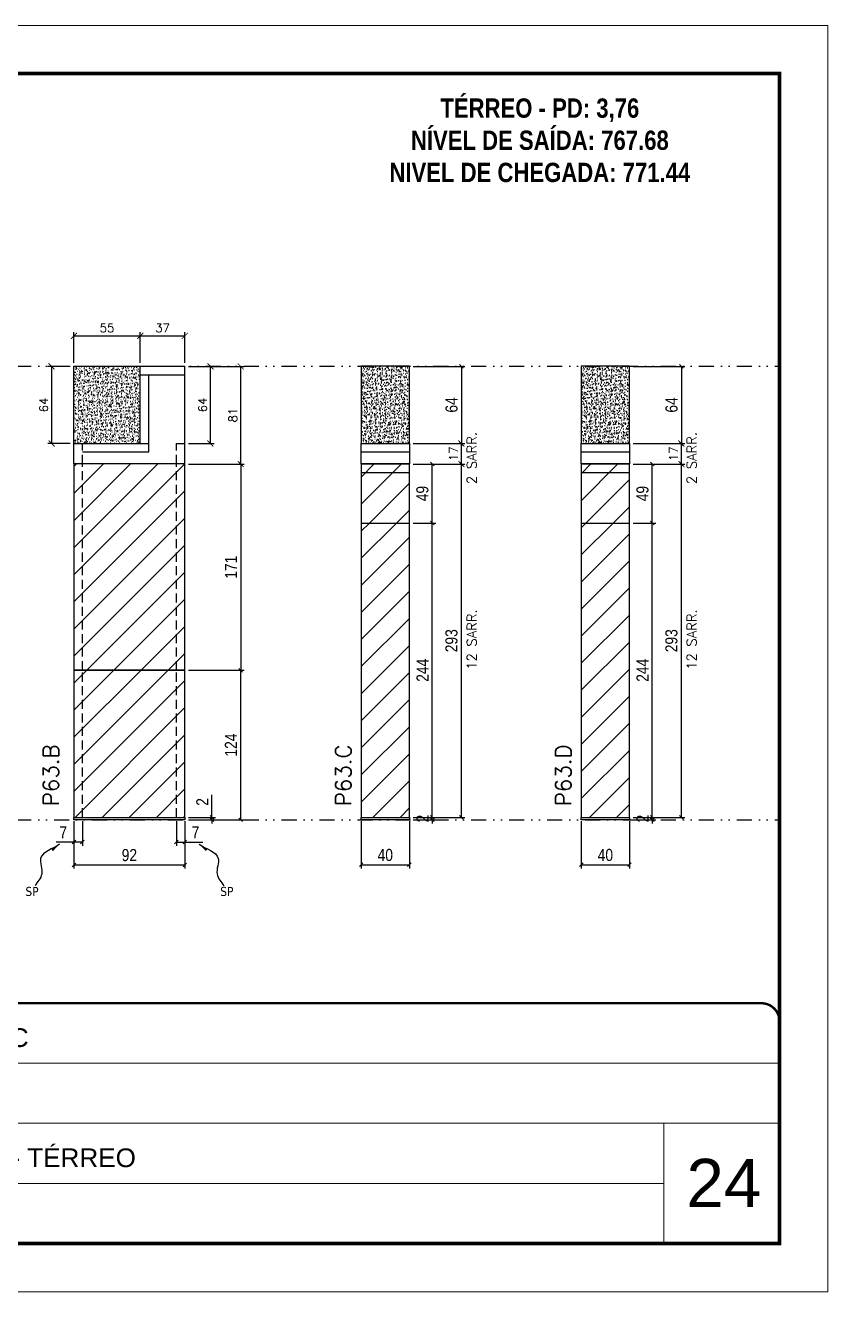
# Model space of a CAD drawing. Extents: x 2949 to 9230, y 1140 to 12527.
# Drawn here: x 8537 to 9203, y 5734 to 6784 of the extents above; entities that cross this region are included whole.
import ezdxf

# ---------------------------------------------------------------- set-up
doc = ezdxf.new("R2010")
doc.units = 0
for name, pattern in [('CONTINUO', [0]), ('DASHED', [0.75, 0.5, -0.25]), ('DIVIDE2', [0.625, 0.25, -0.125, 0, -0.125, 0, -0.125]), ('HIDDEN', [0.375, 0.25, -0.125])]:
    doc.linetypes.add(name, pattern=pattern)
for name, color, linetype, lineweight in [('CARIMBO', 255, 'Continuous', 9), ('Folhas', 255, 'Continuous', 9), ('Hachura', 251, 'Continuous', 9), ('SARRAFO DE PRESSAO', 251, 'DASHED', 9), ('Texto Seção', 7, 'Continuous', 15)]:
    doc.layers.add(name, color=color, linetype=linetype, lineweight=lineweight)
for name, color, linetype in [('COTA', 241, 'Continuous'), ('NOMENCLATURA', 7, 'Continuous'), ('Nível', 160, 'Continuous'), ('Painéis', 200, 'Continuous'), ('SARR_2.2x7', 40, 'Continuous'), ('Sarrafo de Pressão', 42, 'HIDDEN'), ('texto', 7, 'Continuous')]:
    doc.layers.add(name, color=color, linetype=linetype)
doc.styles.add('ARIAL', font='arial.ttf')
doc.styles.add('COTA TECNICA', font='techl___.ttf', dxfattribs={"height": 10})
doc.styles.add('COTA TECNICA-50', font='techl___.ttf', dxfattribs={"height": 10})
doc.styles.add('REGUA-120', font='ROMANS.shx', dxfattribs={"height": 15})
doc.styles.add('ROMANC', font='techb___.ttf', dxfattribs={"height": 2.5})
doc.styles.add('ROMANS', font='romans.shx')
doc.styles.get("Standard").update_dxf_attribs({"font": 'arial.ttf'})
doc.dimstyles.new('COTA PAINEL-50', dxfattribs={"dimtxt": 10, "dimasz": 3, "dimexe": 3, "dimexo": 3, "dimgap": 3, "dimtad": 1, "dimdec": 1, "dimzin": 12, "dimdsep": 46, "dimtxsty": 'COTA TECNICA-50', "dimblk1": 'OBLIQUE', "dimblk2": 'OBLIQUE', "dimsah": 1, "dimcen": 0.9, "dimclrd": 4, "dimclre": 4, "dimclrt": 240, "dimadec": 1, "dimazin": 3, "dimtfac": 1, "dimtdec": 1, "dimtmove": 0, "dimatfit": 3, "dimfxl": 1, "dimtolj": 1, "dimtzin": 12, "dimarcsym": 0})
doc.dimstyles.new('Cota Paínel', dxfattribs={"dimtxt": 7, "dimasz": 5, "dimexe": 3, "dimexo": 3, "dimgap": 3, "dimtad": 1, "dimdec": 1, "dimzin": 12, "dimdsep": 46, "dimtxsty": 'ROMANS', "dimblk": 'ARCHTICK', "dimcen": 0, "dimclrd": 4, "dimclre": 4, "dimclrt": 1, "dimadec": 1, "dimazin": 3, "dimtfac": 1, "dimtdec": 1, "dimtmove": 0, "dimatfit": 3, "dimldrblk": 'OBLIQUE', "dimfxl": 1, "dimtolj": 1, "dimtzin": 12, "dimarcsym": 0})
doc.dimstyles.new('PAINEL', dxfattribs={"dimtxt": 10, "dimasz": 3, "dimexe": 3, "dimexo": 3, "dimgap": 3, "dimtad": 1, "dimdec": 1, "dimzin": 12, "dimdsep": 46, "dimtxsty": 'COTA TECNICA', "dimblk1": 'OBLIQUE', "dimblk2": 'OBLIQUE', "dimsah": 1, "dimcen": 0.9, "dimclrd": 4, "dimclre": 4, "dimclrt": 240, "dimadec": 1, "dimazin": 3, "dimtfac": 1, "dimtdec": 1, "dimtmove": 0, "dimatfit": 3, "dimfxl": 1, "dimtolj": 1, "dimtzin": 12, "dimarcsym": 0})
doc.dimstyles.get("Standard").update_dxf_attribs({"dimtxt": 0.18, "dimasz": 0.18, "dimexe": 0.18, "dimexo": 0.0625, "dimgap": 0.09, "dimtad": 0, "dimtih": 1, "dimtoh": 1, "dimdec": 4, "dimzin": 0, "dimdsep": 46, "dimtxsty": 'Standard', "dimcen": 0.09, "dimadec": 0, "dimazin": 0, "dimtfac": 1, "dimtdec": 4, "dimtofl": 0, "dimtmove": 0, "dimatfit": 3, "dimfxl": 1, "dimtolj": 1, "dimtzin": 0, "dimarcsym": 0})
pattern_1 = [(45, (-126071.967, -22713.47), (-11.2253202, 11.2253202), [])]

# ---------------------------------------------------------------- blocks, each defined once
blk = doc.blocks.new('9999999999')
at = {"color": 30, "linetype": 'CONTINUO'}
for p, q in [((98564.6, 34379.6), (99584, 34379.6)), ((98564.6, 34329.8), (99488, 34329.8)), ((99584, 34329.8), (99488, 34329.8)), ((99488, 34329.8), (99488, 34230.2)), ((98564.6, 34280), (99488, 34280))]:
    blk.add_line(p, q, dxfattribs=at)
at = {"color": 30, "linetype": 'CONTINUO', "const_width": 2}
blk.add_lwpolyline([(99584, 34230.2), (99584, 34414.4, 0.414214), (99569, 34429.4), (98229, 34429.4, 0.414214), (98214, 34414.4), (98214, 34245.2, 0.414214), (98229, 34230.2), (99584, 34230.2)], format="xyb", dxfattribs=at)
at = {"layer": 'Folhas'}
blk.add_lwpolyline([(98139, 34190.2), (99624, 34190.2), (99624, 35240.2), (98139, 35240.2)], close=True, dxfattribs=at)
at = {"layer": 'Folhas', "color": 30, "const_width": 3}
blk.add_lwpolyline([(98214, 34230.2), (99584, 34230.2), (99584, 35200.2), (98214, 35200.2)], close=True, dxfattribs=at)
at = {"color": 7, "linetype": 'Continuous', "ltscale": 5, "style": 'ARIAL'}
for s, height, p in [('ROCONTEC', 15.48, (98837.7, 34393.1)), ('TRECHO I - TÉRREO', 15.483, (98837.7, 34293.5))]:
    blk.add_text(s, height=height, dxfattribs=at).set_placement(p)
blk = doc.blocks.new('_Oblique')
at = {"color": 0, "linetype": 'ByBlock', "lineweight": -2}
blk.add_line((-0.5, -0.5), (0.5, 0.5), dxfattribs=at)
blk = doc.blocks.new('*D340')
at = {"layer": 'COTA', "color": 4, "lineweight": -2, "transparency": 16777216}
for p, q in [((8577.5, 6124.1), (8577.5, 6084.7)), ((8669.5, 6124.1), (8669.5, 6084.7)), ((8577.5, 6087.7), (8669.5, 6087.7))]:
    blk.add_line(p, q, dxfattribs=at)
at = {"layer": 'Defpoints', "color": 0, "transparency": 16777216}
for p in [(8577.5, 6127.1), (8669.5, 6127.1), (8669.5, 6087.7)]:
    blk.add_point(p, dxfattribs=at)
at = {"layer": 'COTA', "color": 4, "lineweight": -2, "transparency": 16777216, "xscale": 3, "yscale": 3, "zscale": 3, "rotation": 180}
blk.add_blockref('_Oblique', (8577.5, 6087.7), dxfattribs=at)
at = {"layer": 'COTA', "color": 4, "lineweight": -2, "transparency": 16777216, "xscale": 3, "yscale": 3, "zscale": 3}
blk.add_blockref('_Oblique', (8669.5, 6087.7), dxfattribs=at)
at = {"layer": 'COTA', "color": 240, "transparency": 16777216, "insert": (8623.5, 6095.8), "char_height": 10, "attachment_point": 5, "style": 'COTA TECNICA'}
blk.add_mtext('\\A1;92', dxfattribs=at)
blk = doc.blocks.new('*D341')
at = {"layer": 'COTA', "color": 4, "lineweight": -2, "transparency": 16777216}
for p, q in [((8577.5, 6122.1), (8577.5, 6103.6)), ((8584.5, 6124.1), (8584.5, 6103.6)), ((8577.5, 6106.6), (8562.8, 6106.6)), ((8584.5, 6106.6), (8577.5, 6106.6))]:
    blk.add_line(p, q, dxfattribs=at)
at = {"layer": 'Defpoints', "color": 0, "transparency": 16777216}
for p in [(8577.5, 6125.1), (8584.5, 6127.1), (8577.5, 6106.6)]:
    blk.add_point(p, dxfattribs=at)
at = {"layer": 'COTA', "color": 4, "lineweight": -2, "transparency": 16777216, "xscale": 3, "yscale": 3, "zscale": 3, "rotation": 180}
blk.add_blockref('_Oblique', (8577.5, 6106.6), dxfattribs=at)
at = {"layer": 'COTA', "color": 4, "lineweight": -2, "transparency": 16777216, "xscale": 3, "yscale": 3, "zscale": 3}
blk.add_blockref('_Oblique', (8584.5, 6106.6), dxfattribs=at)
at = {"layer": 'COTA', "color": 240, "transparency": 16777216, "insert": (8568.7, 6114.7), "char_height": 10, "attachment_point": 5, "style": 'COTA TECNICA-50'}
blk.add_mtext('\\A1;7', dxfattribs=at)
blk = doc.blocks.new('*D342')
at = {"layer": 'COTA', "color": 4, "lineweight": -2, "transparency": 16777216}
for p, q in [((8662.5, 6124.1), (8662.5, 6103.6)), ((8669.5, 6122.1), (8669.5, 6103.6)), ((8662.5, 6106.6), (8669.5, 6106.6)), ((8669.5, 6106.6), (8684.3, 6106.6))]:
    blk.add_line(p, q, dxfattribs=at)
at = {"layer": 'Defpoints', "color": 0, "transparency": 16777216}
for p in [(8662.5, 6127.1), (8669.5, 6125.1), (8669.5, 6106.6)]:
    blk.add_point(p, dxfattribs=at)
at = {"layer": 'COTA', "color": 4, "lineweight": -2, "transparency": 16777216, "xscale": 3, "yscale": 3, "zscale": 3, "rotation": 180}
blk.add_blockref('_Oblique', (8662.5, 6106.6), dxfattribs=at)
at = {"layer": 'COTA', "color": 4, "lineweight": -2, "transparency": 16777216, "xscale": 3, "yscale": 3, "zscale": 3}
blk.add_blockref('_Oblique', (8669.5, 6106.6), dxfattribs=at)
at = {"layer": 'COTA', "color": 240, "transparency": 16777216, "insert": (8678.4, 6114.7), "char_height": 10, "attachment_point": 5, "style": 'COTA TECNICA-50'}
blk.add_mtext('\\A1;7', dxfattribs=at)
blk = doc.blocks.new('*D343')
at = {"layer": 'COTA', "color": 4, "lineweight": -2, "transparency": 16777216}
for p, q in [((8672.5, 6249.1), (8718.8, 6249.1)), ((8715.8, 6125.1), (8715.8, 6249.1)), ((8672.5, 6125.1), (8718.8, 6125.1))]:
    blk.add_line(p, q, dxfattribs=at)
at = {"layer": 'Defpoints', "color": 0, "transparency": 16777216}
for p in [(8669.5, 6249.1), (8715.8, 6249.1), (8669.5, 6125.1)]:
    blk.add_point(p, dxfattribs=at)
at = {"layer": 'COTA', "color": 4, "lineweight": -2, "transparency": 16777216, "xscale": 3, "yscale": 3, "zscale": 3}
for p, rotation in [((8715.8, 6249.1), 90), ((8715.8, 6125.1), 270)]:
    blk.add_blockref('_Oblique', p, dxfattribs=dict(at, rotation=rotation))
at = {"layer": 'COTA', "color": 240, "transparency": 16777216, "insert": (8707.7, 6187.1), "char_height": 10, "attachment_point": 5, "rotation": 90, "style": 'COTA TECNICA-50'}
blk.add_mtext('\\A1;124', dxfattribs=at)
blk = doc.blocks.new('*D344')
at = {"layer": 'COTA', "color": 4, "lineweight": -2, "transparency": 16777216}
for p, q in [((8692, 6127.1), (8692, 6145.9)), ((8672.5, 6127.1), (8695, 6127.1)), ((8672.5, 6125.1), (8695, 6125.1)), ((8692, 6125.1), (8692, 6127.1)), ((8692, 6125.1), (8692, 6122.1))]:
    blk.add_line(p, q, dxfattribs=at)
at = {"layer": 'Defpoints', "color": 0, "transparency": 16777216}
for p in [(8669.5, 6127.1), (8669.5, 6125.1), (8692, 6125.1)]:
    blk.add_point(p, dxfattribs=at)
at = {"layer": 'COTA', "color": 4, "lineweight": -2, "transparency": 16777216, "xscale": 3, "yscale": 3, "zscale": 3}
for p, rotation in [((8692, 6127.1), 270), ((8692, 6125.1), 90)]:
    blk.add_blockref('_Oblique', p, dxfattribs=dict(at, rotation=rotation))
at = {"layer": 'COTA', "color": 240, "transparency": 16777216, "insert": (8684, 6139.9), "char_height": 10, "attachment_point": 5, "rotation": 90, "style": 'COTA TECNICA-50'}
blk.add_mtext('\\A1;2', dxfattribs=at)
blk = doc.blocks.new('*D345')
at = {"layer": 'COTA', "color": 4, "linetype": 'ByBlock', "lineweight": -2, "transparency": 16777216}
for p, q in [((8672.5, 6420.1), (8718.8, 6420.1)), ((8715.8, 6420.1), (8715.8, 6249.1)), ((8672.5, 6249.1), (8718.8, 6249.1))]:
    blk.add_line(p, q, dxfattribs=at)
at = {"layer": 'Defpoints', "color": 0, "linetype": 'ByBlock', "transparency": 16777216}
for p in [(8669.5, 6420.1), (8669.5, 6249.1), (8715.8, 6249.1)]:
    blk.add_point(p, dxfattribs=at)
at = {"layer": 'COTA', "color": 4, "linetype": 'ByBlock', "lineweight": -2, "transparency": 16777216, "xscale": 3, "yscale": 3, "zscale": 3}
for p, rotation in [((8715.8, 6420.1), 90), ((8715.8, 6249.1), 270)]:
    blk.add_blockref('_Oblique', p, dxfattribs=dict(at, rotation=rotation))
at = {"layer": 'COTA', "color": 240, "linetype": 'ByBlock', "transparency": 16777216, "insert": (8707.7, 6334.6), "char_height": 10, "attachment_point": 5, "rotation": 90, "style": 'COTA TECNICA'}
blk.add_mtext('\\A1;171', dxfattribs=at)
blk = doc.blocks.new('*D346')
at = {"layer": 'COTA', "color": 4, "lineweight": -2, "transparency": 16777216}
for p, q in [((8815.7, 6124.1), (8815.7, 6084.8)), ((8855.7, 6124.1), (8855.7, 6084.8)), ((8815.7, 6087.8), (8855.7, 6087.8))]:
    blk.add_line(p, q, dxfattribs=at)
at = {"layer": 'Defpoints', "color": 0, "transparency": 16777216}
for p in [(8815.7, 6127.1), (8855.7, 6127.1), (8855.7, 6087.8)]:
    blk.add_point(p, dxfattribs=at)
at = {"layer": 'COTA', "color": 4, "lineweight": -2, "transparency": 16777216, "xscale": 3, "yscale": 3, "zscale": 3, "rotation": 180}
blk.add_blockref('_Oblique', (8815.7, 6087.8), dxfattribs=at)
at = {"layer": 'COTA', "color": 4, "lineweight": -2, "transparency": 16777216, "xscale": 3, "yscale": 3, "zscale": 3}
blk.add_blockref('_Oblique', (8855.7, 6087.8), dxfattribs=at)
at = {"layer": 'COTA', "color": 240, "transparency": 16777216, "insert": (8835.7, 6095.9), "char_height": 10, "attachment_point": 5, "style": 'COTA TECNICA'}
blk.add_mtext('\\A1;40', dxfattribs=at)
blk = doc.blocks.new('*D347')
at = {"layer": 'COTA', "color": 4, "lineweight": -2, "transparency": 16777216}
for p, q in [((8858.7, 6127.1), (8877.6, 6127.1)), ((8858.7, 6125.1), (8877.6, 6125.1)), ((8874.6, 6127.1), (8874.6, 6130.1)), ((8874.6, 6125.1), (8874.6, 6127.1)), ((8874.6, 6125.1), (8874.6, 6122.1))]:
    blk.add_line(p, q, dxfattribs=at)
at = {"layer": 'Defpoints', "color": 0, "transparency": 16777216}
for p in [(8855.7, 6127.1), (8855.7, 6125.1), (8874.6, 6127.1)]:
    blk.add_point(p, dxfattribs=at)
at = {"layer": 'COTA', "color": 4, "lineweight": -2, "transparency": 16777216, "xscale": 3, "yscale": 3, "zscale": 3}
for p, rotation in [((8874.6, 6127.1), 270), ((8874.6, 6125.1), 90)]:
    blk.add_blockref('_Oblique', p, dxfattribs=dict(at, rotation=rotation))
at = {"layer": 'COTA', "color": 240, "transparency": 16777216, "insert": (8866.6, 6126.1), "char_height": 10, "attachment_point": 5, "rotation": 90, "style": 'COTA TECNICA-50'}
blk.add_mtext('\\A1;2', dxfattribs=at)
blk = doc.blocks.new('*D868')
at = {"layer": 'COTA', "color": 4, "linetype": 'ByBlock', "lineweight": -2, "transparency": 16777216}
for p, q in [((8858.7, 6501.1), (8901.8, 6501.1)), ((8898.8, 6501.1), (8898.8, 6437.1)), ((8858.7, 6437.1), (8901.8, 6437.1))]:
    blk.add_line(p, q, dxfattribs=at)
at = {"layer": 'Defpoints', "color": 0, "linetype": 'ByBlock', "transparency": 16777216}
for p in [(8855.7, 6501.1), (8855.7, 6437.1), (8898.8, 6437.1)]:
    blk.add_point(p, dxfattribs=at)
at = {"layer": 'COTA', "color": 4, "linetype": 'ByBlock', "lineweight": -2, "transparency": 16777216, "xscale": 3, "yscale": 3, "zscale": 3}
for p, rotation in [((8898.8, 6501.1), 90), ((8898.8, 6437.1), 270)]:
    blk.add_blockref('_Oblique', p, dxfattribs=dict(at, rotation=rotation))
at = {"layer": 'COTA', "color": 240, "linetype": 'ByBlock', "transparency": 16777216, "insert": (8890.7, 6469.1), "char_height": 10, "attachment_point": 5, "rotation": 90, "style": 'COTA TECNICA'}
blk.add_mtext('\\A1;64', dxfattribs=at)
blk = doc.blocks.new('*D869')
at = {"layer": 'COTA', "color": 4, "linetype": 'ByBlock', "lineweight": -2, "transparency": 16777216}
for p, q in [((8858.7, 6420.1), (8901.8, 6420.1)), ((8898.8, 6127.1), (8898.8, 6420.1)), ((8858.7, 6127.1), (8901.8, 6127.1))]:
    blk.add_line(p, q, dxfattribs=at)
at = {"layer": 'Defpoints', "color": 0, "linetype": 'ByBlock', "transparency": 16777216}
for p in [(8855.7, 6420.1), (8898.8, 6420.1), (8855.7, 6127.1)]:
    blk.add_point(p, dxfattribs=at)
at = {"layer": 'COTA', "color": 4, "linetype": 'ByBlock', "lineweight": -2, "transparency": 16777216, "xscale": 3, "yscale": 3, "zscale": 3}
for p, rotation in [((8898.8, 6420.1), 90), ((8898.8, 6127.1), 270)]:
    blk.add_blockref('_Oblique', p, dxfattribs=dict(at, rotation=rotation))
at = {"layer": 'COTA', "color": 240, "linetype": 'ByBlock', "transparency": 16777216, "insert": (8890.6, 6273.6), "char_height": 10, "attachment_point": 5, "rotation": 90, "style": 'COTA TECNICA'}
blk.add_mtext('\\A1;293', dxfattribs=at)
blk = doc.blocks.new('*D870')
at = {"layer": 'COTA', "color": 4, "linetype": 'ByBlock', "lineweight": -2, "transparency": 16777216}
for p, q in [((8858.7, 6371.1), (8877.6, 6371.1)), ((8874.6, 6127.1), (8874.6, 6371.1)), ((8858.7, 6127.1), (8877.6, 6127.1))]:
    blk.add_line(p, q, dxfattribs=at)
at = {"layer": 'Defpoints', "color": 0, "linetype": 'ByBlock', "transparency": 16777216}
for p in [(8855.7, 6371.1), (8874.6, 6371.1), (8855.7, 6127.1)]:
    blk.add_point(p, dxfattribs=at)
at = {"layer": 'COTA', "color": 4, "linetype": 'ByBlock', "lineweight": -2, "transparency": 16777216, "xscale": 3, "yscale": 3, "zscale": 3}
for p, rotation in [((8874.6, 6371.1), 90), ((8874.6, 6127.1), 270)]:
    blk.add_blockref('_Oblique', p, dxfattribs=dict(at, rotation=rotation))
at = {"layer": 'COTA', "color": 240, "linetype": 'ByBlock', "transparency": 16777216, "insert": (8866.6, 6249.1), "char_height": 10, "attachment_point": 5, "rotation": 90, "style": 'COTA TECNICA'}
blk.add_mtext('\\A1;244', dxfattribs=at)
blk = doc.blocks.new('*D871')
at = {"layer": 'COTA', "color": 4, "linetype": 'ByBlock', "lineweight": -2, "transparency": 16777216}
for p, q in [((8858.7, 6420.1), (8877.6, 6420.1)), ((8874.6, 6371.1), (8874.6, 6420.1)), ((8858.7, 6371.1), (8877.6, 6371.1))]:
    blk.add_line(p, q, dxfattribs=at)
at = {"layer": 'Defpoints', "color": 0, "linetype": 'ByBlock', "transparency": 16777216}
for p in [(8855.7, 6420.1), (8874.6, 6420.1), (8855.7, 6371.1)]:
    blk.add_point(p, dxfattribs=at)
at = {"layer": 'COTA', "color": 4, "linetype": 'ByBlock', "lineweight": -2, "transparency": 16777216, "xscale": 3, "yscale": 3, "zscale": 3}
for p, rotation in [((8874.6, 6420.1), 90), ((8874.6, 6371.1), 270)]:
    blk.add_blockref('_Oblique', p, dxfattribs=dict(at, rotation=rotation))
at = {"layer": 'COTA', "color": 240, "linetype": 'ByBlock', "transparency": 16777216, "insert": (8866.5, 6395.6), "char_height": 10, "attachment_point": 5, "rotation": 90, "style": 'COTA TECNICA'}
blk.add_mtext('\\A1;49', dxfattribs=at)
blk = doc.blocks.new('*D313')
at = {"layer": 'COTA', "color": 4, "lineweight": -2, "transparency": 16777216}
for p, q in [((8998.2, 6124.1), (8998.2, 6084.8)), ((9038.2, 6124.1), (9038.2, 6084.8)), ((8998.2, 6087.8), (9038.2, 6087.8))]:
    blk.add_line(p, q, dxfattribs=at)
at = {"layer": 'Defpoints', "color": 0, "transparency": 16777216}
for p in [(8998.2, 6127.1), (9038.2, 6127.1), (9038.2, 6087.8)]:
    blk.add_point(p, dxfattribs=at)
at = {"layer": 'COTA', "color": 4, "lineweight": -2, "transparency": 16777216, "xscale": 3, "yscale": 3, "zscale": 3, "rotation": 180}
blk.add_blockref('_Oblique', (8998.2, 6087.8), dxfattribs=at)
at = {"layer": 'COTA', "color": 4, "lineweight": -2, "transparency": 16777216, "xscale": 3, "yscale": 3, "zscale": 3}
blk.add_blockref('_Oblique', (9038.2, 6087.8), dxfattribs=at)
at = {"layer": 'COTA', "color": 240, "transparency": 16777216, "insert": (9018.2, 6095.9), "char_height": 10, "attachment_point": 5, "style": 'COTA TECNICA'}
blk.add_mtext('\\A1;40', dxfattribs=at)
blk = doc.blocks.new('*D314')
at = {"layer": 'COTA', "color": 4, "lineweight": -2, "transparency": 16777216}
for p, q in [((9041.2, 6127.1), (9060.1, 6127.1)), ((9041.2, 6125.1), (9060.1, 6125.1)), ((9057.1, 6127.1), (9057.1, 6130.1)), ((9057.1, 6125.1), (9057.1, 6127.1)), ((9057.1, 6125.1), (9057.1, 6122.1))]:
    blk.add_line(p, q, dxfattribs=at)
at = {"layer": 'Defpoints', "color": 0, "transparency": 16777216}
for p in [(9038.2, 6127.1), (9038.2, 6125.1), (9057.1, 6127.1)]:
    blk.add_point(p, dxfattribs=at)
at = {"layer": 'COTA', "color": 4, "lineweight": -2, "transparency": 16777216, "xscale": 3, "yscale": 3, "zscale": 3}
for p, rotation in [((9057.1, 6127.1), 270), ((9057.1, 6125.1), 90)]:
    blk.add_blockref('_Oblique', p, dxfattribs=dict(at, rotation=rotation))
at = {"layer": 'COTA', "color": 240, "transparency": 16777216, "insert": (9049.1, 6126.1), "char_height": 10, "attachment_point": 5, "rotation": 90, "style": 'COTA TECNICA-50'}
blk.add_mtext('\\A1;2', dxfattribs=at)
blk = doc.blocks.new('*D851')
at = {"layer": 'COTA', "color": 4, "linetype": 'ByBlock', "lineweight": -2, "transparency": 16777216}
for p, q in [((9041.2, 6501.1), (9084.2, 6501.1)), ((9081.2, 6501.1), (9081.2, 6437.1)), ((9041.2, 6437.1), (9084.2, 6437.1))]:
    blk.add_line(p, q, dxfattribs=at)
at = {"layer": 'Defpoints', "color": 0, "linetype": 'ByBlock', "transparency": 16777216}
for p in [(9038.2, 6501.1), (9038.2, 6437.1), (9081.2, 6437.1)]:
    blk.add_point(p, dxfattribs=at)
at = {"layer": 'COTA', "color": 4, "linetype": 'ByBlock', "lineweight": -2, "transparency": 16777216, "xscale": 3, "yscale": 3, "zscale": 3}
for p, rotation in [((9081.2, 6501.1), 90), ((9081.2, 6437.1), 270)]:
    blk.add_blockref('_Oblique', p, dxfattribs=dict(at, rotation=rotation))
at = {"layer": 'COTA', "color": 240, "linetype": 'ByBlock', "transparency": 16777216, "insert": (9073.1, 6469.1), "char_height": 10, "attachment_point": 5, "rotation": 90, "style": 'COTA TECNICA'}
blk.add_mtext('\\A1;64', dxfattribs=at)
blk = doc.blocks.new('*D852')
at = {"layer": 'COTA', "color": 4, "linetype": 'ByBlock', "lineweight": -2, "transparency": 16777216}
for p, q in [((9041.2, 6420.1), (9084.2, 6420.1)), ((9081.2, 6127.1), (9081.2, 6420.1)), ((9041.2, 6127.1), (9084.2, 6127.1))]:
    blk.add_line(p, q, dxfattribs=at)
at = {"layer": 'Defpoints', "color": 0, "linetype": 'ByBlock', "transparency": 16777216}
for p in [(9038.2, 6420.1), (9081.2, 6420.1), (9038.2, 6127.1)]:
    blk.add_point(p, dxfattribs=at)
at = {"layer": 'COTA', "color": 4, "linetype": 'ByBlock', "lineweight": -2, "transparency": 16777216, "xscale": 3, "yscale": 3, "zscale": 3}
for p, rotation in [((9081.2, 6420.1), 90), ((9081.2, 6127.1), 270)]:
    blk.add_blockref('_Oblique', p, dxfattribs=dict(at, rotation=rotation))
at = {"layer": 'COTA', "color": 240, "linetype": 'ByBlock', "transparency": 16777216, "insert": (9073, 6273.6), "char_height": 10, "attachment_point": 5, "rotation": 90, "style": 'COTA TECNICA'}
blk.add_mtext('\\A1;293', dxfattribs=at)
blk = doc.blocks.new('*D853')
at = {"layer": 'COTA', "color": 4, "linetype": 'ByBlock', "lineweight": -2, "transparency": 16777216}
for p, q in [((9041.2, 6371.1), (9060.1, 6371.1)), ((9057.1, 6127.1), (9057.1, 6371.1)), ((9041.2, 6127.1), (9060.1, 6127.1))]:
    blk.add_line(p, q, dxfattribs=at)
at = {"layer": 'Defpoints', "color": 0, "linetype": 'ByBlock', "transparency": 16777216}
for p in [(9038.2, 6371.1), (9057.1, 6371.1), (9038.2, 6127.1)]:
    blk.add_point(p, dxfattribs=at)
at = {"layer": 'COTA', "color": 4, "linetype": 'ByBlock', "lineweight": -2, "transparency": 16777216, "xscale": 3, "yscale": 3, "zscale": 3}
for p, rotation in [((9057.1, 6371.1), 90), ((9057.1, 6127.1), 270)]:
    blk.add_blockref('_Oblique', p, dxfattribs=dict(at, rotation=rotation))
at = {"layer": 'COTA', "color": 240, "linetype": 'ByBlock', "transparency": 16777216, "insert": (9049, 6249.1), "char_height": 10, "attachment_point": 5, "rotation": 90, "style": 'COTA TECNICA'}
blk.add_mtext('\\A1;244', dxfattribs=at)
blk = doc.blocks.new('*D854')
at = {"layer": 'COTA', "color": 4, "linetype": 'ByBlock', "lineweight": -2, "transparency": 16777216}
for p, q in [((9041.2, 6420.1), (9060.1, 6420.1)), ((9057.1, 6371.1), (9057.1, 6420.1)), ((9041.2, 6371.1), (9060.1, 6371.1))]:
    blk.add_line(p, q, dxfattribs=at)
at = {"layer": 'Defpoints', "color": 0, "linetype": 'ByBlock', "transparency": 16777216}
for p in [(9038.2, 6420.1), (9057.1, 6420.1), (9038.2, 6371.1)]:
    blk.add_point(p, dxfattribs=at)
at = {"layer": 'COTA', "color": 4, "linetype": 'ByBlock', "lineweight": -2, "transparency": 16777216, "xscale": 3, "yscale": 3, "zscale": 3}
for p, rotation in [((9057.1, 6420.1), 90), ((9057.1, 6371.1), 270)]:
    blk.add_blockref('_Oblique', p, dxfattribs=dict(at, rotation=rotation))
at = {"layer": 'COTA', "color": 240, "linetype": 'ByBlock', "transparency": 16777216, "insert": (9049, 6395.6), "char_height": 10, "attachment_point": 5, "rotation": 90, "style": 'COTA TECNICA'}
blk.add_mtext('\\A1;49', dxfattribs=at)
blk = doc.blocks.new('_ArchTick')
at = {"color": 0, "linetype": 'ByBlock', "const_width": 0.15}
blk.add_lwpolyline([(-0.5, -0.5), (0.5, 0.5)], dxfattribs=at)
blk = doc.blocks.new('*D1089')
at = {"layer": 'COTA', "color": 4, "lineweight": -2, "transparency": 16777216}
for p, q in [((8858.7, 6437.1), (8901.8, 6437.1)), ((8898.8, 6420.1), (8898.8, 6437.1)), ((8858.7, 6420.1), (8901.8, 6420.1))]:
    blk.add_line(p, q, dxfattribs=at)
at = {"layer": 'Defpoints', "color": 0, "transparency": 16777216}
for p in [(8855.7, 6437.1), (8898.8, 6437.1), (8855.7, 6420.1)]:
    blk.add_point(p, dxfattribs=at)
at = {"layer": 'COTA', "color": 4, "lineweight": -2, "transparency": 16777216, "xscale": 5, "yscale": 5, "zscale": 5}
for p, rotation in [((8898.8, 6437.1), 90), ((8898.8, 6420.1), 270)]:
    blk.add_blockref('_ArchTick', p, dxfattribs=dict(at, rotation=rotation))
at = {"layer": 'COTA', "color": 1, "transparency": 16777216, "insert": (8892.3, 6428.6), "char_height": 7, "attachment_point": 5, "rotation": 90, "style": 'ROMANS'}
blk.add_mtext('\\A1;17', dxfattribs=at)
blk = doc.blocks.new('*D1090')
at = {"layer": 'COTA', "color": 4, "lineweight": -2, "transparency": 16777216}
for p, q in [((9041.2, 6437.1), (9084.2, 6437.1)), ((9081.2, 6420.1), (9081.2, 6437.1)), ((9041.2, 6420.1), (9084.2, 6420.1))]:
    blk.add_line(p, q, dxfattribs=at)
at = {"layer": 'Defpoints', "color": 0, "transparency": 16777216}
for p in [(9038.2, 6437.1), (9081.2, 6437.1), (9038.2, 6420.1)]:
    blk.add_point(p, dxfattribs=at)
at = {"layer": 'COTA', "color": 4, "lineweight": -2, "transparency": 16777216, "xscale": 5, "yscale": 5, "zscale": 5}
for p, rotation in [((9081.2, 6437.1), 90), ((9081.2, 6420.1), 270)]:
    blk.add_blockref('_ArchTick', p, dxfattribs=dict(at, rotation=rotation))
at = {"layer": 'COTA', "color": 1, "transparency": 16777216, "insert": (9074.7, 6428.6), "char_height": 7, "attachment_point": 5, "rotation": 90, "style": 'ROMANS'}
blk.add_mtext('\\A1;17', dxfattribs=at)
blk = doc.blocks.new('*D1092')
at = {"layer": 'COTA', "color": 4, "lineweight": -2, "transparency": 16777216}
for p, q in [((8672.5, 6501.1), (8718.8, 6501.1)), ((8715.8, 6420.1), (8715.8, 6501.1)), ((8672.5, 6420.1), (8718.8, 6420.1))]:
    blk.add_line(p, q, dxfattribs=at)
at = {"layer": 'Defpoints', "color": 0, "transparency": 16777216}
for p in [(8669.5, 6501.1), (8715.8, 6501.1), (8669.5, 6420.1)]:
    blk.add_point(p, dxfattribs=at)
at = {"layer": 'COTA', "color": 4, "lineweight": -2, "transparency": 16777216, "xscale": 5, "yscale": 5, "zscale": 5}
for p, rotation in [((8715.8, 6501.1), 90), ((8715.8, 6420.1), 270)]:
    blk.add_blockref('_ArchTick', p, dxfattribs=dict(at, rotation=rotation))
at = {"layer": 'COTA', "color": 1, "transparency": 16777216, "insert": (8709.3, 6460.6), "char_height": 7, "attachment_point": 5, "rotation": 90, "style": 'ROMANS'}
blk.add_mtext('\\A1;81', dxfattribs=at)
blk = doc.blocks.new('*D1093')
at = {"layer": 'COTA', "color": 4, "lineweight": -2, "transparency": 16777216}
for p, q in [((8577.5, 6504.1), (8577.5, 6529.4)), ((8577.5, 6526.4), (8632.5, 6526.4)), ((8632.5, 6504.1), (8632.5, 6529.4))]:
    blk.add_line(p, q, dxfattribs=at)
at = {"layer": 'Defpoints', "color": 0, "transparency": 16777216}
for p in [(8632.5, 6526.4), (8577.5, 6501.1), (8632.5, 6501.1)]:
    blk.add_point(p, dxfattribs=at)
at = {"layer": 'COTA', "color": 4, "lineweight": -2, "transparency": 16777216, "xscale": 5, "yscale": 5, "zscale": 5, "rotation": 180}
blk.add_blockref('_ArchTick', (8577.5, 6526.4), dxfattribs=at)
at = {"layer": 'COTA', "color": 4, "lineweight": -2, "transparency": 16777216, "xscale": 5, "yscale": 5, "zscale": 5}
blk.add_blockref('_ArchTick', (8632.5, 6526.4), dxfattribs=at)
at = {"layer": 'COTA', "color": 1, "transparency": 16777216, "insert": (8605, 6532.9), "char_height": 7, "attachment_point": 5, "style": 'ROMANS'}
blk.add_mtext('\\A1;55', dxfattribs=at)
blk = doc.blocks.new('*D1094')
at = {"layer": 'COTA', "color": 4, "lineweight": -2, "transparency": 16777216}
for p, q in [((8632.5, 6504.1), (8632.5, 6529.4)), ((8632.5, 6526.4), (8669.5, 6526.4)), ((8669.5, 6504.1), (8669.5, 6529.4))]:
    blk.add_line(p, q, dxfattribs=at)
at = {"layer": 'Defpoints', "color": 0, "transparency": 16777216}
for p in [(8669.5, 6526.4), (8632.5, 6501.1), (8669.5, 6501.1)]:
    blk.add_point(p, dxfattribs=at)
at = {"layer": 'COTA', "color": 4, "lineweight": -2, "transparency": 16777216, "xscale": 5, "yscale": 5, "zscale": 5, "rotation": 180}
blk.add_blockref('_ArchTick', (8632.5, 6526.4), dxfattribs=at)
at = {"layer": 'COTA', "color": 4, "lineweight": -2, "transparency": 16777216, "xscale": 5, "yscale": 5, "zscale": 5}
blk.add_blockref('_ArchTick', (8669.5, 6526.4), dxfattribs=at)
at = {"layer": 'COTA', "color": 1, "transparency": 16777216, "insert": (8651, 6532.9), "char_height": 7, "attachment_point": 5, "style": 'ROMANS'}
blk.add_mtext('\\A1;37', dxfattribs=at)
blk = doc.blocks.new('*D1095')
at = {"layer": 'COTA', "color": 4, "lineweight": -2, "transparency": 16777216}
for p, q in [((8574.5, 6501.1), (8556, 6501.1)), ((8559, 6501.1), (8559, 6437.1)), ((8574.5, 6437.1), (8556, 6437.1))]:
    blk.add_line(p, q, dxfattribs=at)
at = {"layer": 'Defpoints', "color": 0, "transparency": 16777216}
for p in [(8577.5, 6501.1), (8559, 6437.1), (8577.5, 6437.1)]:
    blk.add_point(p, dxfattribs=at)
at = {"layer": 'COTA', "color": 4, "lineweight": -2, "transparency": 16777216, "xscale": 5, "yscale": 5, "zscale": 5}
for p, rotation in [((8559, 6501.1), 90), ((8559, 6437.1), 270)]:
    blk.add_blockref('_ArchTick', p, dxfattribs=dict(at, rotation=rotation))
at = {"layer": 'COTA', "color": 1, "transparency": 16777216, "insert": (8552.5, 6469.1), "char_height": 7, "attachment_point": 5, "rotation": 90, "style": 'ROMANS'}
blk.add_mtext('\\A1;64', dxfattribs=at)
blk = doc.blocks.new('*D1232')
at = {"layer": 'COTA', "color": 4, "lineweight": -2, "transparency": 16777216}
for p, q in [((8672.5, 6501.1), (8693.7, 6501.1)), ((8690.7, 6437.1), (8690.7, 6501.1)), ((8672.5, 6437.1), (8693.7, 6437.1))]:
    blk.add_line(p, q, dxfattribs=at)
at = {"layer": 'Defpoints', "color": 0, "transparency": 16777216}
for p in [(8669.5, 6501.1), (8690.7, 6501.1), (8669.5, 6437.1)]:
    blk.add_point(p, dxfattribs=at)
at = {"layer": 'COTA', "color": 4, "lineweight": -2, "transparency": 16777216, "xscale": 5, "yscale": 5, "zscale": 5}
for p, rotation in [((8690.7, 6501.1), 90), ((8690.7, 6437.1), 270)]:
    blk.add_blockref('_ArchTick', p, dxfattribs=dict(at, rotation=rotation))
at = {"layer": 'COTA', "color": 1, "transparency": 16777216, "insert": (8684.2, 6469.1), "char_height": 7, "attachment_point": 5, "rotation": 90, "style": 'ROMANS'}
blk.add_mtext('\\A1;64', dxfattribs=at)

msp = doc.modelspace()

# ---------------------------------------------------------------- hatches: boundary and pattern name
at = {"layer": 'COTA', "linetype": 'ByBlock'}
h = msp.add_hatch(dxfattribs=at)
h.set_pattern_fill('AR-CONC', color=256, scale=0.03)
h.paths.add_polyline_path([(8632.52, 6501.14), (8577.52, 6501.14), (8577.52, 6437.14), (8632.52, 6437.14)])
h = msp.add_hatch(dxfattribs=at)
h.set_pattern_fill('AR-CONC', color=256, scale=0.03)
h.set_pattern_definition([(50, (-122893.366, -22736.2705), (5.46554007, -0.47817257), [0.5715, -6.2865]), (355, (-122893.366, -22736.2705), (-1.05730264, 5.73170536), [0.4572, -5.02921753]), (100.4514447, (-122892.9104, -22736.3104), (4.40823741, 5.25353256), [0.48570026, -5.34270734]), (46.1842, (-122893.366, -22734.7465), (8.13237123, -1.26126984), [0.85725, -9.42975]), (96.6355576, (-122892.688, -22734.852), (7.122124, 7.42278374), [0.7285507, -8.01406824]), (351.184151, (-122893.366, -22734.7465), (7.122124, 7.42278374), [0.685799, -7.54379196]), (21, (-122892.604, -22735.1275), (4.54843174, -3.06795595), [0.5715, -6.2865]), (326, (-122892.604, -22735.1275), (1.85406085, 5.52563898), [0.4572, -5.0292]), (71.451445, (-122892.225, -22735.383), (6.40249258, 2.45768307), [0.48570026, -5.34269813]), (37.5, (-122893.3658, -22736.2705), (0.092658098, 2.536651166), [0, -4.96824, 0, -5.1054, 0, -5.04825]), (7.5, (-122893.3658, -22736.2705), (2.004589875, 3.005417245), [0, -2.91084, 0, -4.85394, 0, -1.92405]), (327.5, (-122895.065, -22736.2705), (4.067717855, -0.17186232), [0, -1.905, 0, -5.9436, 0, -7.8867]), (317.5, (-122895.827, -22736.2705), (4.44387544, 0.76279473), [0, -2.4765, 0, -3.94716, 0, -5.6007])])
h.paths.add_polyline_path([(8815.74, 6437.14), (8855.74, 6437.14), (8855.74, 6501.14), (8815.74, 6501.14)])
h = msp.add_hatch(dxfattribs=at)
h.set_pattern_fill('AR-CONC', color=256, scale=0.03)
h.set_pattern_definition([(50, (-122710.9514, -22736.2705), (5.46554007, -0.47817257), [0.5715, -6.2865]), (355, (-122710.9514, -22736.2705), (-1.05730264, 5.73170536), [0.4572, -5.02921753]), (100.4514447, (-122710.496, -22736.3104), (4.40823741, 5.25353256), [0.48570026, -5.34270734]), (46.1842, (-122710.9514, -22734.7465), (8.13237123, -1.26126984), [0.85725, -9.42975]), (96.6355576, (-122710.274, -22734.852), (7.122124, 7.42278374), [0.7285507, -8.01406824]), (351.184151, (-122710.951, -22734.7465), (7.122124, 7.42278374), [0.685799, -7.54379196]), (21, (-122710.1894, -22735.1275), (4.54843174, -3.06795595), [0.5715, -6.2865]), (326, (-122710.1894, -22735.1275), (1.85406085, 5.52563898), [0.4572, -5.0292]), (71.451445, (-122709.8103, -22735.383), (6.40249258, 2.45768307), [0.48570026, -5.34269813]), (37.5, (-122710.9514, -22736.2705), (0.092658098, 2.536651166), [0, -4.96824, 0, -5.1054, 0, -5.04825]), (7.5, (-122710.9514, -22736.2705), (2.004589875, 3.005417245), [0, -2.91084, 0, -4.85394, 0, -1.92405]), (327.5, (-122712.6506, -22736.2705), (4.067717855, -0.17186232), [0, -1.905, 0, -5.9436, 0, -7.8867]), (317.5, (-122713.4126, -22736.2705), (4.44387544, 0.76279473), [0, -2.4765, 0, -3.94716, 0, -5.6007])])
h.paths.add_polyline_path([(8998.15, 6437.14), (9038.15, 6437.14), (9038.15, 6501.14), (8998.15, 6501.14)])
at = {"layer": 'Hachura', "linetype": 'ByBlock'}
h = msp.add_hatch(dxfattribs=at)
h.set_pattern_fill('ANSI31', color=256, scale=5)
h.set_pattern_definition(pattern_1)
h.paths.add_polyline_path([(8669.52, 6420.14), (8577.52, 6420.14), (8577.52, 6249.14), (8669.52, 6249.14)])
h = msp.add_hatch(dxfattribs=at)
h.set_pattern_fill('ANSI31', color=256, scale=5)
h.set_pattern_definition(pattern_1)
h.paths.add_polyline_path([(8855.74, 6420.14), (8815.74, 6420.14), (8815.74, 6371.14), (8855.74, 6371.14)])
h = msp.add_hatch(dxfattribs=at)
h.set_pattern_fill('ANSI31', color=256, scale=5)
h.set_pattern_definition(pattern_1)
h.paths.add_polyline_path([(9038.15, 6420.14), (8998.15, 6420.14), (8998.15, 6371.14), (9038.15, 6371.14)])
h = msp.add_hatch(dxfattribs=at)
h.set_pattern_fill('ANSI31', color=256, scale=5)
h.set_pattern_definition(pattern_1)
h.paths.add_polyline_path([(8855.74, 6371.14), (8815.74, 6371.14), (8815.74, 6127.14), (8855.74, 6127.14)])
h = msp.add_hatch(dxfattribs=at)
h.set_pattern_fill('ANSI31', color=256, scale=5)
h.set_pattern_definition(pattern_1)
h.paths.add_polyline_path([(9038.15, 6371.14), (8998.15, 6371.14), (8998.15, 6127.14), (9038.15, 6127.14)])
h = msp.add_hatch(dxfattribs=at)
h.set_pattern_fill('ANSI31', color=256, scale=5)
h.set_pattern_definition(pattern_1)
h.paths.add_polyline_path([(8669.52, 6249.14), (8577.52, 6249.14), (8577.52, 6127.14), (8669.52, 6127.14)])

# ---------------------------------------------------------------- linework, layer by layer
at = {"layer": 'COTA', "linetype": 'ByBlock'}
for p, q in [((8577.52, 6501.14), (8632.52, 6501.14)), ((8577.52, 6437.14), (8577.52, 6501.14))]:
    msp.add_line(p, q, dxfattribs=at)
for points in [[(8815.74, 6437.14), (8855.74, 6437.14), (8855.74, 6501.14), (8815.74, 6501.14)], [(8998.15, 6437.14), (9038.15, 6437.14), (9038.15, 6501.14), (8998.15, 6501.14)]]:
    msp.add_lwpolyline(points, close=True, dxfattribs=at)
at = {"layer": 'Nível', "color": 4, "linetype": 'DIVIDE2', "ltscale": 50}
for p, q in [((8152.19, 6501.14), (9162.53, 6501.14)), ((8152.19, 6125.14), (9162.53, 6125.14))]:
    msp.add_line(p, q, dxfattribs=at)
at = {"layer": 'Painéis'}
for p, q in [((8632.52, 6437.14), (8632.52, 6501.14)), ((8632.52, 6501.14), (8669.52, 6501.14)), ((8669.52, 6420.14), (8669.52, 6501.14)), ((8577.52, 6420.14), (8577.52, 6437.14)), ((8577.52, 6437.14), (8632.52, 6437.14)), ((8815.74, 6420.14), (8855.74, 6420.14)), ((8855.74, 6420.14), (8815.74, 6420.14)), ((8815.74, 6420.14), (8815.74, 6420.14)), ((8855.74, 6420.14), (8855.74, 6420.14)), ((8998.15, 6420.14), (9038.15, 6420.14)), ((9038.15, 6420.14), (8998.15, 6420.14)), ((8998.15, 6420.14), (8998.15, 6420.14)), ((9038.15, 6420.14), (9038.15, 6420.14)), ((8815.74, 6371.14), (8855.74, 6371.14)), ((8998.15, 6371.14), (9038.15, 6371.14))]:
    msp.add_line(p, q, dxfattribs=at)
for points in [[(8815.74, 6437.14), (8855.74, 6437.14), (8855.74, 6420.14), (8815.74, 6420.14)], [(8998.15, 6437.14), (9038.15, 6437.14), (9038.15, 6420.14), (8998.15, 6420.14)], [(8577.52, 6249.14), (8669.52, 6249.14), (8669.52, 6420.14), (8577.52, 6420.14)], [(8815.74, 6127.14), (8855.74, 6127.14), (8855.74, 6420.14), (8815.74, 6420.14)], [(8998.15, 6127.14), (9038.15, 6127.14), (9038.15, 6420.14), (8998.15, 6420.14)], [(8577.52, 6127.14), (8669.52, 6127.14), (8669.52, 6249.14), (8577.52, 6249.14)], [(8577.52, 6127.14), (8669.52, 6127.14), (8669.52, 6125.14), (8577.52, 6125.14)], [(8815.74, 6127.14), (8855.74, 6127.14), (8855.74, 6125.14), (8815.74, 6125.14)], [(8998.15, 6127.14), (9038.15, 6127.14), (9038.15, 6125.14), (8998.15, 6125.14)]]:
    msp.add_lwpolyline(points, close=True, dxfattribs=at)
at = {"layer": 'SARR_2.2x7'}
for p, q in [((8632.52, 6494.14), (8669.52, 6494.14)), ((8639.52, 6437.14), (8639.52, 6494.14)), ((8632.52, 6437.14), (8639.52, 6437.14)), ((8639.52, 6430.14), (8639.52, 6437.14)), ((8584.52, 6430.14), (8639.52, 6430.14)), ((8815.74, 6430.14), (8855.74, 6430.14)), ((8998.15, 6430.14), (9038.15, 6430.14)), ((8815.74, 6413.14), (8855.74, 6413.14)), ((8998.15, 6413.14), (9038.15, 6413.14))]:
    msp.add_line(p, q, dxfattribs=at)
at = {"layer": 'Sarrafo de Pressão', "ltscale": 30}
for p, q in [((8584.52, 6420.14), (8584.52, 6437.14)), ((8662.52, 6420.14), (8662.52, 6437.14)), ((8662.52, 6437.14), (8669.52, 6437.14)), ((8584.52, 6249.14), (8584.52, 6420.14)), ((8662.52, 6249.14), (8662.52, 6420.14)), ((8584.52, 6127.14), (8584.52, 6249.14)), ((8662.52, 6127.14), (8662.52, 6249.14))]:
    msp.add_line(p, q, dxfattribs=at)

# ---------------------------------------------------------------- block references
at = {"layer": 'SARRAFO DE PRESSAO', "color": 6, "linetype": 'ByBlock'}
msp.add_blockref('9999999999', (-90421.44, -28456.35), dxfattribs=at)

# ---------------------------------------------------------------- texts
at = {"layer": 'CARIMBO', "style": 'ARIAL'}
msp.add_text('24', height=40, dxfattribs=at).set_placement((9085.39, 5804))
at = {"layer": 'NOMENCLATURA', "color": 2, "insert": (8963.86, 6749.92), "char_height": 16, "attachment_point": 2, "style": 'ROMANC'}
msp.add_mtext_dynamic_manual_height_columns('\\PTÉRREO - PD: 3,76\\PNÍVEL DE SAÍDA: 767.68\\PNIVEL DE CHEGADA: 771.44', width=300.2766, gutter_width=1, heights=[0], dxfattribs=at)
at = {"layer": 'texto', "color": 0, "char_height": 7.5, "attachment_point": 5}
for insert in [(8542.75, 6065.65), (8704.3, 6065.65)]:
    msp.add_mtext('{\\fTahoma|b0|i0|c0|p34;\\C4;SP}', dxfattribs=dict(at, insert=insert))
at = {"layer": 'Texto Seção', "linetype": 'Continuous', "style": 'ROMANS'}
for s, p in [('2 SARR.', (8911.36, 6403.49)), ('2 SARR.', (9093.77, 6403.49)), ('12 SARR.', (8911.36, 6249.52)), ('12 SARR.', (9093.77, 6249.52))]:
    msp.add_text(s, height=8, rotation=90, dxfattribs=at).set_placement(p)
at = {"layer": 'Texto Seção', "char_height": 13, "width": 285.3299, "attachment_point": 7, "rotation": 90, "style": 'REGUA-120'}
for s, insert in [('P63.B', (8564.9, 6136.39)), ('P63.C', (8807.41, 6136.39)), ('\\pxt3;P63.D', (8989.82, 6136.39))]:
    msp.add_mtext(s, dxfattribs=dict(at, insert=insert))

# ---------------------------------------------------------------- dimensions: what is measured, and where the dimension line sits
at = {"layer": 'COTA'}
for base, p1, p2, dimstyle, picture, middle in [((8632.52, 6526.41), (8577.52, 6501.14), (8632.52, 6501.14), 'Cota Paínel', '*D1093', (8605.02, 6532.91)), ((8669.52, 6526.41), (8632.52, 6501.14), (8669.52, 6501.14), 'Cota Paínel', '*D1094', (8651.02, 6532.91)), ((8669.52, 6106.63), (8662.52, 6127.14), (8669.52, 6125.14), 'COTA PAINEL-50', '*D342', (8678.39, 6114.71))]:
    dim = msp.add_linear_dim(base=base, p1=p1, p2=p2, dimstyle=dimstyle, dxfattribs=at)
    dim.commit()
    dim.dimension.update_dxf_attribs({"geometry": picture, "text_midpoint": middle})
for base, p1, p2, angle, dimstyle, picture, middle in [((8559.04, 6437.14), (8577.52, 6501.14), (8577.52, 6437.14), 90, 'Cota Paínel', '*D1095', (8552.54, 6469.14)), ((8715.76, 6501.14), (8669.52, 6420.14), (8669.52, 6501.14), 90, 'Cota Paínel', '*D1092', (8709.26, 6460.64)), ((8690.69, 6501.14), (8669.52, 6437.14), (8669.52, 6501.14), 90, 'Cota Paínel', '*D1232', (8684.19, 6469.14)), ((8898.82, 6437.14), (8855.74, 6420.14), (8855.74, 6437.14), 90, 'Cota Paínel', '*D1089', (8892.32, 6428.64)), ((9081.23, 6437.14), (9038.15, 6420.14), (9038.15, 6437.14), 90, 'Cota Paínel', '*D1090', (9074.73, 6428.64)), ((8715.76, 6249.14), (8669.52, 6125.14), (8669.52, 6249.14), 90, 'COTA PAINEL-50', '*D343', (8707.69, 6187.14)), ((8577.52, 6106.63), (8584.52, 6127.14), (8577.52, 6125.14), 180, 'COTA PAINEL-50', '*D341', (8568.66, 6114.71))]:
    dim = msp.add_linear_dim(base=base, p1=p1, p2=p2, angle=angle, dimstyle=dimstyle, dxfattribs=at)
    dim.commit()
    dim.dimension.update_dxf_attribs({"geometry": picture, "text_midpoint": middle})
at = {"layer": 'COTA', "linetype": 'ByBlock'}
for base, p1, p2, picture, middle in [((8898.82, 6437.14), (8855.74, 6501.14), (8855.74, 6437.14), '*D868', (8890.72, 6469.14)), ((9081.23, 6437.14), (9038.15, 6501.14), (9038.15, 6437.14), '*D851', (9073.13, 6469.14)), ((8715.76, 6249.14), (8669.52, 6420.14), (8669.52, 6249.14), '*D345', (8707.69, 6334.64)), ((8898.82, 6420.14), (8855.74, 6127.14), (8855.74, 6420.14), '*D869', (8890.57, 6273.64)), ((9081.23, 6420.14), (9038.15, 6127.14), (9038.15, 6420.14), '*D852', (9072.99, 6273.64)), ((8874.64, 6371.14), (8855.74, 6127.14), (8855.74, 6371.14), '*D870', (8866.57, 6249.14)), ((9057.06, 6371.14), (9038.15, 6127.14), (9038.15, 6371.14), '*D853', (9048.98, 6249.14))]:
    dim = msp.add_linear_dim(base=base, p1=p1, p2=p2, angle=90, dimstyle='PAINEL', dxfattribs=at)
    dim.commit()
    dim.dimension.update_dxf_attribs({"geometry": picture, "text_midpoint": middle})
for base, p1, p2, picture, middle in [((8874.64, 6420.14), (8855.74, 6371.14), (8855.74, 6420.14), '*D871', (8866.54, 6395.64)), ((9057.06, 6420.14), (9038.15, 6371.14), (9038.15, 6420.14), '*D854', (9048.96, 6395.64))]:
    dim = msp.add_linear_dim(base=base, p1=p1, p2=p2, angle=90, dimstyle='PAINEL', override={"dimtmove": 1}, dxfattribs=at)
    dim.commit()
    dim.dimension.update_dxf_attribs({"geometry": picture, "text_midpoint": middle})
at = {"layer": 'COTA'}
for base, p1, p2, picture, middle in [((8692.05, 6125.14), (8669.52, 6127.14), (8669.52, 6125.14), '*D344', (8692.05, 6139.89)), ((8874.64, 6127.14), (8855.74, 6125.14), (8855.74, 6127.14), '*D347', (8874.64, 6126.14)), ((9057.06, 6127.14), (9038.15, 6125.14), (9038.15, 6127.14), '*D314', (9057.06, 6126.14))]:
    dim = msp.add_linear_dim(base=base, p1=p1, p2=p2, angle=90, dimstyle='COTA PAINEL-50', dxfattribs=at)
    dim.commit()
    dim.dimension.update_dxf_attribs({"geometry": picture, "text_midpoint": middle, "dimtype": 160})
for base, p1, p2, picture, middle in [((8669.52, 6087.69), (8577.52, 6127.14), (8669.52, 6127.14), '*D340', (8623.52, 6095.78)), ((8855.74, 6087.8), (8815.74, 6127.14), (8855.74, 6127.14), '*D346', (8835.74, 6095.9)), ((9038.15, 6087.8), (8998.15, 6127.14), (9038.15, 6127.14), '*D313', (9018.15, 6095.9))]:
    dim = msp.add_linear_dim(base=base, p1=p1, p2=p2, dimstyle='PAINEL', override={"dimarcsym": 2}, dxfattribs=at)
    dim.commit()
    dim.dimension.update_dxf_attribs({"geometry": picture, "text_midpoint": middle})

# ---------------------------------------------------------------- leaders
at = {"layer": 'COTA', "path_type": 1}
for points in [[(8565.69, 6104.96), (8549.91, 6093.13), (8550.83, 6080.12), (8545.28, 6070.34)], [(8681.35, 6104.96), (8697.14, 6093.13), (8696.21, 6080.12), (8701.76, 6070.34)]]:
    msp.add_leader(points, dimstyle='Standard', override={"dimasz": 8}, dxfattribs=at)

doc.saveas('drawing.dxf')
